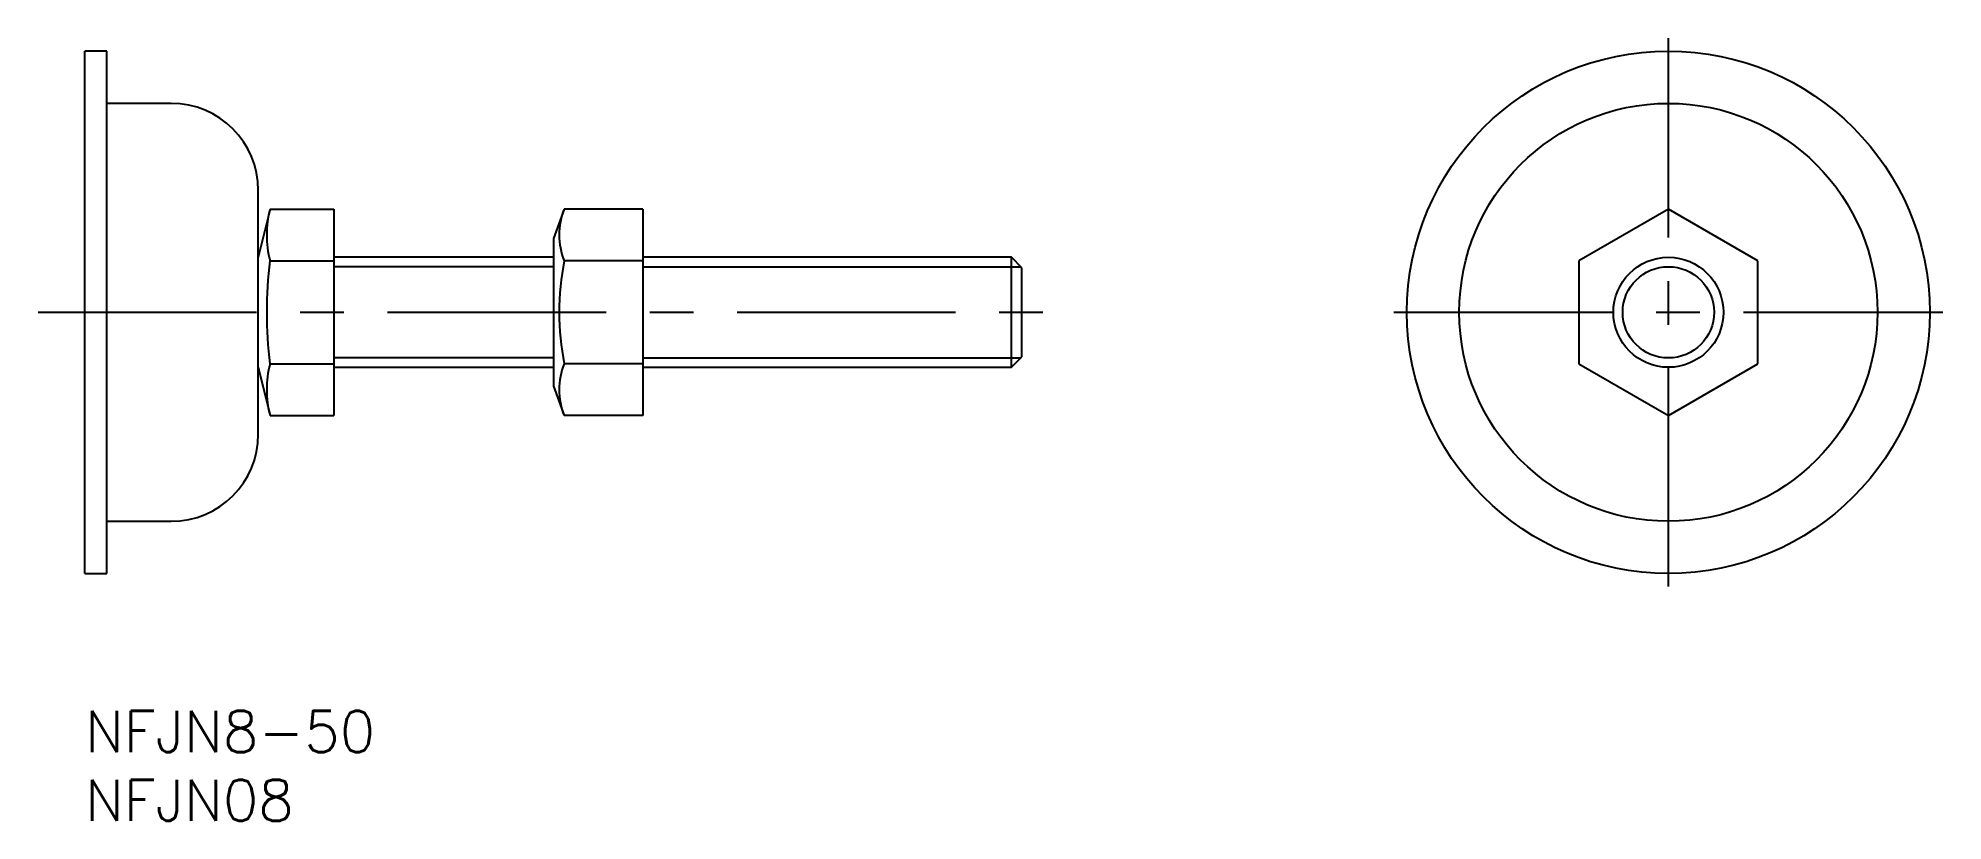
# Model space of a CAD drawing. Extents: x -3 to 135, y -8 to 49.
import ezdxf

# ---------------------------------------------------------------- set-up
doc = ezdxf.new("R2010")
doc.units = 0
doc.header["$LTSCALE"] = 0.5
doc.linetypes.add('CENTER', pattern=[50.8, 31.75, -6.35, 6.35, -6.35])
for name, color, linetype in [('MSM_CENTER', 1, 'CENTER'), ('MSM_CONTINUOUS', 7, 'CONTINUOUS'), ('MSM_NARROW', 5, 'CONTINUOUS'), ('MSM_PART_NUMBER', 7, 'CONTINUOUS')]:
    doc.layers.add(name, color=color, linetype=linetype)
doc.styles.get("Standard").update_dxf_attribs({"font": 'txt.shx', "height": 3, "bigfont": 'bigfont.shx'})

msp = doc.modelspace()

# ---------------------------------------------------------------- linework, layer by layer
at = {"layer": 'MSM_CENTER'}
for p, q in [((115.08, 9.05), (115.08, 48.95)), ((-3.4, 29), (71.5, 29)), ((95.13, 29), (135.03, 29))]:
    msp.add_line(p, q, dxfattribs=at)
at = {"layer": 'MSM_CONTINUOUS'}
for p, q in [((0, 10), (0, 48)), ((1.6, 48), (0, 48)), ((1.6, 10), (1.6, 48)), ((6.27, 44.2), (1.6, 44.2)), ((12.6, 20.13), (12.6, 37.87)), ((13.45, 36.51), (12.6, 33)), ((13.45, 36.51), (18.1, 36.51)), ((18.1, 36.51), (18.1, 21.49)), ((34.82, 36.51), (34.05, 34.38)), ((40.55, 36.51), (34.82, 36.51)), ((40.55, 36.51), (40.55, 21.49)), ((115.08, 36.51), (108.58, 32.75)), ((121.58, 32.75), (115.08, 36.51)), ((34.05, 34.38), (34.05, 23.63)), ((13.45, 32.75), (18.1, 32.75)), ((34.05, 33), (18.1, 33)), ((40.55, 32.75), (34.82, 32.75)), ((67.33, 33), (40.55, 33)), ((68.1, 32.23), (67.33, 33)), ((67.33, 25), (67.33, 33)), ((68.1, 25.77), (68.1, 32.23)), ((108.58, 32.75), (108.58, 25.25)), ((121.58, 25.25), (121.58, 32.75)), ((12.6, 25), (13.45, 21.49)), ((13.45, 25.25), (18.1, 25.25)), ((18.1, 25), (34.05, 25)), ((40.55, 25.25), (34.82, 25.25)), ((40.55, 25), (67.33, 25)), ((67.33, 25), (68.1, 25.77)), ((108.58, 25.25), (115.08, 21.49)), ((115.08, 21.49), (121.58, 25.25)), ((34.05, 23.63), (34.82, 21.49)), ((13.45, 21.49), (18.1, 21.49)), ((40.55, 21.49), (34.82, 21.49)), ((1.6, 13.8), (6.27, 13.8)), ((0, 10), (1.6, 10))]:
    msp.add_line(p, q, dxfattribs=at)
for radius in [19, 15.2, 4]:
    msp.add_circle((115.08, 29), radius, dxfattribs=at)
for centre, radius, start, end in [((6.27, 37.87), 6.33, 0, 90), ((20.69, 34.63), 7.48, 165.4666, 194.5334), ((39.55, 34.63), 5.09, 158.3569, 201.6431), ((43.54, 29), 30.33, 172.8914, 187.1086), ((54.37, 29), 19.9, 169.1322, 190.8678), ((20.69, 23.37), 7.48, 165.4665, 194.5335), ((39.55, 23.37), 5.09, 158.3573, 201.6427), ((6.27, 20.13), 6.33, 270, 0)]:
    msp.add_arc(centre, radius, start, end, dxfattribs=at)
at = {"layer": 'MSM_NARROW'}
for p, q in [((34.05, 32.32), (18.1, 32.32)), ((40.55, 32.32), (67.99, 32.32)), ((34.05, 25.68), (18.1, 25.68)), ((40.55, 25.68), (68, 25.68))]:
    msp.add_line(p, q, dxfattribs=at)
msp.add_circle((115.08, 29), 3.32, dxfattribs=at)

# ---------------------------------------------------------------- texts
at = {"layer": 'MSM_PART_NUMBER'}
for s, p in [('NFJN8-50', (0, -3)), ('NFJN08', (0, -8))]:
    msp.add_text(s, height=3, dxfattribs=at).set_placement(p)

doc.saveas('drawing.dxf')
